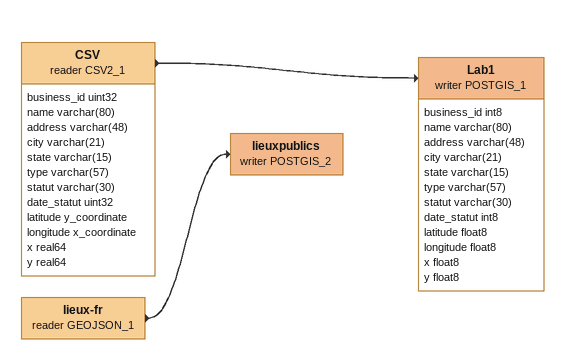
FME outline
CSV (reader CSV2_1)
    attributes: business_id uint32, name varchar(80), address varchar(48), city varchar(21), state varchar(15), type varchar(57), statut varchar(30), date_statut uint32, latitude y_coordinate, longitude x_coordinate, x real64, y real64
    -> Lab1 (writer POSTGIS_1)
Lab1 (writer POSTGIS_1)
    attributes: business_id int8, name varchar(80), address varchar(48), city varchar(21), state varchar(15), type varchar(57), statut varchar(30), date_statut int8, latitude float8, longitude float8, x float8, y float8
lieux-fr (reader GEOJSON_1)
    -> lieuxpublics (writer POSTGIS_2)
lieuxpublics (writer POSTGIS_2)
